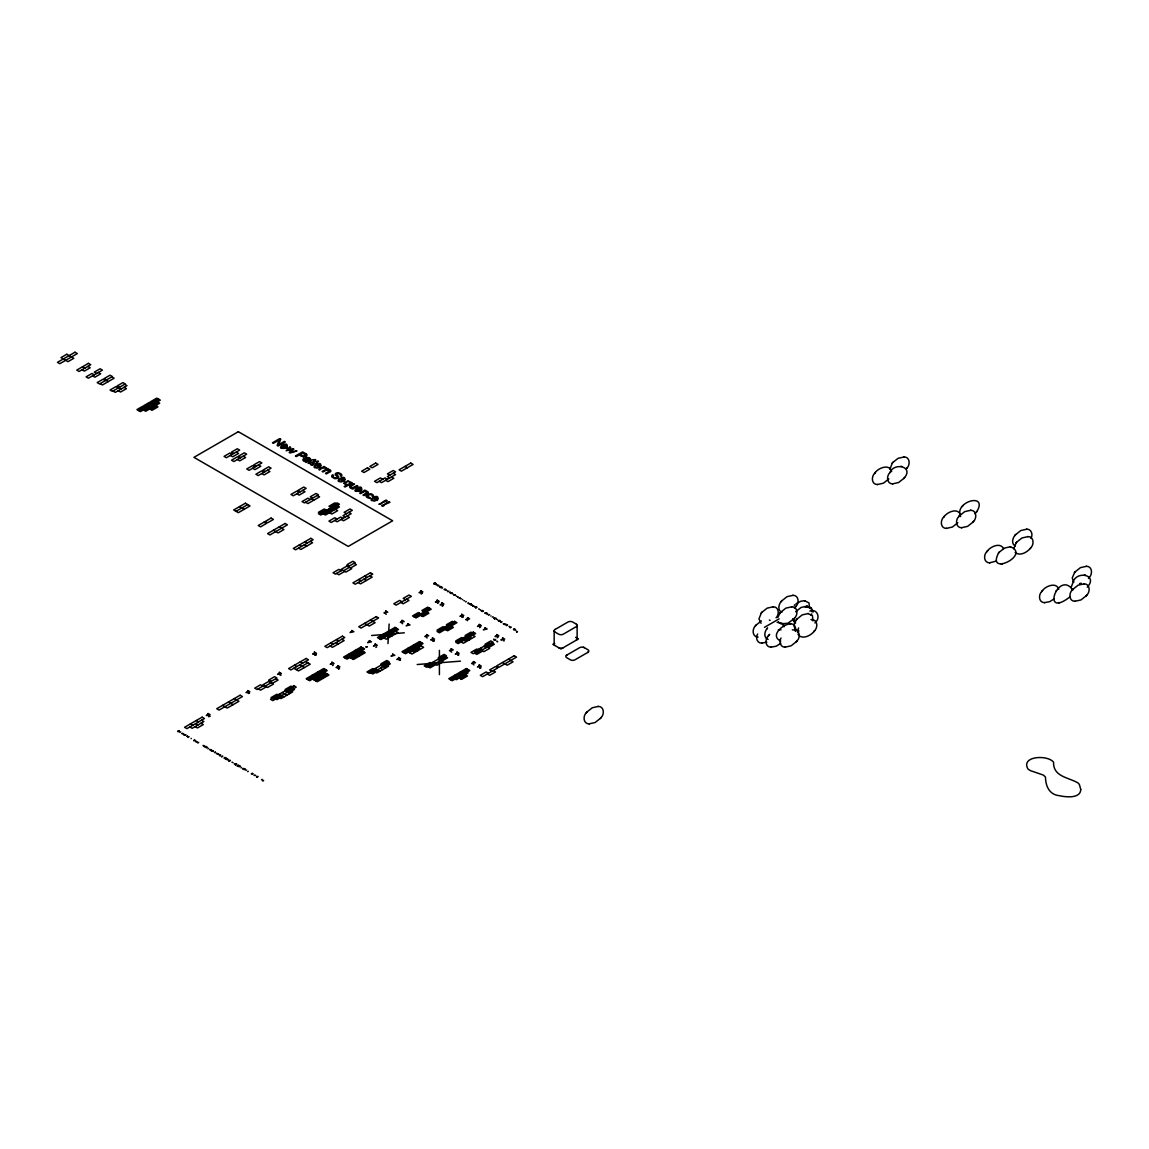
<?xml version="1.0" encoding="UTF-8"?>
<svg xmlns="http://www.w3.org/2000/svg" width="1149" height="1149" viewBox="0 0 1149 1149"><rect width="100%" height="100%" fill="white"/><g stroke="black" fill="none" stroke-linecap="round" stroke-linejoin="round"><path stroke-width="1.5" d="M889.857 469.323L892.313 463.076M960.621 516.547C953.67 501.538 988.37 492.117 976.88 511.506M1013.763 548.705L1016.219 542.701M387.974 643.612L389.138 624.036M812.142 611.972L810.95 607.807L806.871 606.097M777.816 617.487L780.099 612.891M809.499 608.108L809.011 602.923L804.53 600.697M813.004 620.934L812.429 615.62L808.034 613.523M795.367 631.361C798.067 612.762 764.774 633.803 780.745 641.013M811.725 613.81L811.122 615.261M485.711 612.905L486.343 613.049M757.651 633.975C755.209 637.508 757.076 643.44 761.916 643.138M781.033 638.025C778.577 641.559 780.458 647.49 785.298 647.189M798.569 627.9L797.535 632.481M1030.883 538.335C1033.324 534.802 1031.457 528.87 1026.617 529.172M308.305 463.033L312.327 459.787L315.673 459.614L313.849 460.663L314.74 461.18L309.756 463.047M311.092 464.656L315.113 461.395L318.474 461.237L316.65 462.286L317.541 462.803L312.585 464.641M586.478 712.524C582.744 715.87 583.146 724.071 589.351 723.884M600.927 717.766C604.661 714.419 604.259 706.204 598.054 706.405M761.385 612.891L758.943 618.894L761.069 623.304M755.539 625.717C751.949 628.991 752.092 636.963 758.11 637.063M781.263 601.415C778.534 604.288 777.327 610.579 781.909 612.331M767.23 628.417C764.415 631.318 763.324 637.853 768.121 639.418M776.063 617.832C779.611 614.428 778.965 606.557 772.961 606.773M874.777 473.187C871.043 476.533 871.445 484.749 877.635 484.548M768.408 635.828C764.674 639.174 765.076 647.39 771.266 647.189M795.697 606.658C799.431 603.311 799.015 595.11 792.839 595.297M889.972 472.512C886.238 475.858 886.64 484.074 892.83 483.873M794.534 618.133C798.268 614.787 797.866 606.571 791.675 606.773M796.458 619.641L794.447 623.289L794.074 626.808M906.748 468.318C910.482 464.972 910.08 456.756 903.89 456.957M904.407 477.769C913.958 466.537 894.109 461.884 889.728 472.813M796.875 641.085C801.198 636.833 799.187 630.945 794.577 628.345M815.575 622.183C820.759 617.789 817.111 608.151 809.83 611.11M814.397 630.959C818.145 627.613 817.729 619.397 811.539 619.598M943.746 517.064C939.997 520.396 940.413 528.612 946.604 528.411M958.941 516.389C955.192 519.721 955.609 527.937 961.799 527.736M973.375 521.632C977.11 518.285 976.707 510.07 970.517 510.271M986.991 551.477C983.257 554.823 983.659 563.039 989.849 562.838M998.682 552.827C985.698 577.057 1031.457 554.866 1010.258 546.709M1015.041 535.276C1012.513 538.077 1011.106 543.836 1015.185 545.962M1030.653 547.944C1034.373 544.597 1033.985 536.382 1027.781 536.583M1041.928 591.29C1038.193 594.636 1038.595 602.852 1044.786 602.651M1072.836 590.026C1058.243 568.956 1040.06 620.446 1070.394 596.532M1074.66 572.403L1072.247 577.89L1073.741 582.371M1073.482 581.164L1071.04 587.67M1072.319 589.94C1068.584 593.286 1068.987 601.502 1075.177 601.3M1089.094 577.645C1092.828 574.299 1092.426 566.084 1086.236 566.285M1087.931 586.421C1097.51 575.189 1077.618 570.507 1073.252 581.466M1086.753 595.182C1090.487 591.836 1090.071 583.635 1083.895 583.836M367.177 646.873L365.755 646.973L367.048 646.772M586.852 712.064L592.266 707.77L598.356 706.405M589.049 723.87L595.139 722.506L600.554 718.226M761.758 612.431L767.173 608.137L773.263 606.773M875.15 472.727C878.296 467.744 890.058 463.535 891.638 471.664M755.913 625.257L761.327 620.963M781.636 600.956L787.036 596.676L793.126 595.311M892.672 462.602L898.087 458.322L904.177 456.957M767.604 627.943L767.001 628.704M780.458 612.431L785.873 608.137L791.963 606.773M888.838 478.903L883.437 483.183L877.348 484.548M768.782 635.368L769.701 634.334M794.404 608.166L795.323 607.117M906.374 468.778L906.978 468.016M795.654 611.756L801.068 607.462L807.158 606.097M892.543 483.873L898.633 482.508L904.033 478.228M780.731 623.806L787.912 623.261L794.16 618.593M796.832 619.182L802.232 614.887L808.321 613.523M784.997 647.189L791.087 645.824L796.501 641.544M797.966 634.176C801.643 640.194 810.734 635.785 814.038 631.419M944.105 516.605C947.365 512.066 957.261 507.628 960.377 514.35M963.063 505.488L962.201 506.551M959.3 515.93L964.715 511.635L970.804 510.271M957.806 522.766L952.406 527.046L946.302 528.411M974.855 513.689L976.506 511.966M961.498 527.736L967.602 526.371L973.002 522.091M987.364 551.017C990.61 546.493 1000.506 542.041 1003.623 548.762M999.056 552.367L1004.456 548.087L1010.546 546.723M1015.414 534.816L1020.815 530.536L1026.919 529.172M1016.578 542.242L1021.992 537.962L1028.082 536.597M1015.127 552.497C1019.895 556.36 1026.919 552.454 1030.28 548.403M1042.301 590.83C1045.475 586.019 1056.62 581.681 1058.746 589.365M1056.577 590.514L1055.716 591.591M1075.033 571.943L1080.433 567.649L1086.523 566.285M1072.692 589.48L1078.092 585.2L1084.196 583.836M1074.889 601.3L1080.979 599.936L1086.38 595.642M586.249 712.811L587.11 711.748M600.295 718.542L601.157 717.464M761.155 613.178L762.017 612.115M874.533 473.489L875.394 472.411M755.31 626.004L756.171 624.941M781.018 601.717L781.88 600.64M892.069 463.363L892.931 462.3M779.855 613.178L780.717 612.115M768.164 636.129L769.026 635.052M795.079 607.433L795.941 606.37M903.789 478.544L904.651 477.467M793.902 618.909L794.763 617.832M796.214 619.929L797.076 618.866M796.243 641.86L797.104 640.783M814.943 622.959L815.804 621.882M813.779 631.735L814.641 630.657M943.501 517.352L944.363 516.289M958.697 516.677L959.559 515.614M976.262 512.282L977.124 511.204M972.758 522.407L973.605 521.33M986.747 551.779L987.609 550.701M998.438 553.129L999.3 552.051M1014.811 535.578L1015.659 534.5M1015.975 543.003L1016.836 541.926M1030.021 548.719L1030.883 547.656M1041.698 591.591L1042.545 590.514M1074.416 572.69L1075.277 571.628M1072.089 590.241L1072.936 589.164M1088.476 578.421L1089.338 577.344M1087.299 587.196L1088.16 586.119M1086.135 595.958L1086.997 594.895M186.784 736.265L187.732 736.236L186.885 736.337M439.335 586.478L440.282 586.45L439.435 586.55M287.724 450.351L290.711 447.306L289.807 446.789L286.173 450.724L292.176 449.546L289.189 452.462L290.108 452.993L296.959 450.911L290.884 452.06L293.871 449.13L292.952 448.598L287.839 450.307M181.714 733.522L183.208 733.622L181.93 733.45M209.649 749.651L211.143 749.751L209.865 749.579M217.262 754.06L218.77 754.146L217.477 753.974M794.246 605.308L794.979 604.633M780.817 643.253L776.236 646.198L770.965 647.189M1054.337 598.715L1049.755 601.659L1044.498 602.651M193.894 740.76L194.899 740.473M221.814 756.889L222.791 756.128L221.757 756.559M228.981 761.026L229.958 760.265L228.924 760.71M510.199 627.785L511.176 627.038L510.127 627.469M796.042 603.742L800.781 601.243L804.817 600.712M286.747 448.024C290.28 438.071 272.773 450.595 284.866 448.024M320.327 467.399C323.817 457.431 306.352 469.984 318.431 467.399M344.37 481.287C347.845 471.32 330.395 483.873 342.488 481.287M361.174 490.982C364.635 481.058 347.228 493.567 359.292 490.982M377.403 500.361C381.066 490.436 363.271 502.845 375.522 500.361M188.177 736.969L187.603 736.437M439.909 586.751L440.642 587.053M196.062 741.536L195.502 740.99M197.513 742.369L196.953 741.823M459.772 598.227L460.505 598.528M463.851 600.582L464.598 600.884M481 610.435L480.426 609.904M498.048 620.288L497.474 619.742M497.718 641.731L497.158 641.86M555.254 629.365L555.139 629.422A3.792 2.183 0 0 0 554.694 629.724A3.303 1.91 0 0 0 554.91 631.993M587.785 652.431L587.728 652.46A3.303 1.91 0 0 0 587.857 649.688L584.353 647.663A3.303 1.91 0 0 0 579.671 647.663L566.816 655.074A3.303 1.91 0 0 0 566.816 657.774L570.321 659.799A3.303 1.91 0 0 0 575.003 659.799L587.828 652.388A3.792 2.183 0 0 0 588.288 652.086M576.037 640.309L576.137 640.252A3.792 2.183 0 0 0 576.597 639.936A3.303 1.91 0 0 0 576.381 637.666M567.046 654.944L566.83 655.074A3.792 2.183 0 0 0 566.385 655.375M138.11 410.265L143.955 406.89M145.119 406.215L150.964 402.839M152.128 402.164L157.973 398.789M139.273 410.94L159.151 399.464M150.964 409.59L156.81 406.215M236.019 511.334L247.71 504.583M325.871 470.343L323.013 471.98L322.137 471.478L327.35 468.462L328.154 468.921L327.408 469.352M364.908 490.996L365.641 490.566L364.851 490.106L359.637 493.122L360.513 493.639L363.371 491.987M342.388 570.048L335.364 574.098L333.038 572.748L338.883 569.373L341.21 570.723M348.233 566.672L355.242 562.622L352.901 561.272L347.055 564.647L349.397 565.997M343.551 570.723L349.397 567.347M344.729 571.398L338.883 574.773L336.542 573.423M350.56 568.023L356.405 564.647L354.079 563.297M436.16 583.692L434.983 584.367M436.017 584.827L436.606 584.324M209.19 715.87L209.951 716.301A2.442 1.408 0 0 0 208.73 716.574M421.913 593.315L420.994 593.832L422.315 593.243M436.721 584.841L437.008 584.669M386.279 614.284L385.518 613.839M281.06 675.195L280.026 675.152M264.069 685.45L257.06 689.501L254.719 688.15L260.564 684.775L262.906 686.125M269.914 682.075L276.923 678.025L274.582 676.675L268.737 680.05L271.078 681.4M265.232 686.125L271.078 682.75M266.41 686.8L260.564 690.176L258.223 688.826M272.256 683.425L278.101 680.05L275.76 678.7M296.212 669.594L307.903 662.844M441.948 588.259L442.58 587.886M444.06 589.609L445.08 588.848M191.079 738.606L191.352 738.434M446.975 590.758L447.248 590.586M193.822 740.444L194.856 739.999L193.966 740.531M449.632 592.539L450.437 592.065M450.724 593.458L452.031 592.855L450.394 593.257M413.683 616.611L419.529 613.236M423.033 611.211L428.879 607.835M438.674 602.694L437.496 603.369M453.051 594.263L453.324 594.105M402.653 623.735L401.877 623.289M280.428 694.901L273.419 698.951L271.078 697.601L276.923 694.226L279.264 695.576M286.273 691.526L293.297 687.475L290.956 686.125L285.11 689.501L287.451 690.851M307.314 679.375L324.851 669.249M344.729 657.774L362.251 647.663M378.624 638.212L396.161 628.086M414.861 617.286L430.056 608.51M454.774 594.708L453.841 595.254L454.99 594.938M308.492 680.05L326.014 669.924M345.892 658.449L363.429 648.338M379.788 638.887L397.324 628.762M454.846 595.326L454.444 594.751M282.769 696.251L276.923 699.626L274.582 698.276M288.614 692.876L294.46 689.501L292.119 688.15M421.87 615.936L427.715 612.561M456.297 596.159L456.57 595.986M457.245 596.604L457.431 596.661M313.749 679.705L325.44 672.969M351.149 658.118L362.84 651.368M442.954 605.451L442.035 605.983L443.356 605.394M314.912 680.38L326.603 673.644M352.326 658.794L364.003 652.043M203.028 745.529L203.301 745.356M460.074 597.782L459.155 598.313M316.09 681.055L327.767 674.319M204.163 746.031L203.588 746.362M204.034 746.52L204.666 746.132M460.921 598.83L461.18 598.658M206.245 747.611L207.294 747.18L206.389 747.697M462.386 599.649L462.674 599.491M465.675 601.947L466.279 601.458M211.014 750.656L211.718 750.082M467.729 603.268L468.433 602.708M212.608 750.9L212.019 751.231M213.398 750.685L212.235 751.36L213.24 750.771M469.323 603.512L468.735 603.857M470.128 604.374L471.162 603.943L470.271 604.46M471.162 604.273L470.889 604.589M471.162 604.417L470.516 604.029M215.193 752.523L215.481 752.365M216.802 753.126L216.299 753.572M473.029 606.327L473.919 605.983M473.632 606.155L472.699 606.141M474.594 607.117L475.226 606.729M219.358 755.511L220.565 754.821M475.571 607.519L476.605 607.089L475.715 607.606M219.502 755.597L220.393 754.907M220.349 755.956L220.694 755.783M462.817 616.927L461.912 617.458L463.219 616.855M427.198 637.91L426.423 637.465M403.17 652.373L420.706 642.262M478.63 609.027L478.903 608.869M376.283 669.249L369.274 673.3L366.933 671.95L372.779 668.574L375.12 669.924M382.129 665.874L389.138 661.824L386.796 660.474L380.965 663.849L383.292 665.199M404.333 653.049L421.87 642.937M371.601 673.3L389.138 663.174M446.415 630.112L452.261 626.736M226.741 758.383L225.563 759.058L226.568 758.469M378.624 670.599L372.779 673.975L369.274 671.95L386.796 661.824L390.315 663.849L384.47 667.224M409.59 652.718L421.281 645.968M226.209 759.13L227.014 758.67M482.379 611.44L483.413 611.009L482.508 611.527M227.114 759.661L228.148 759.216L227.243 759.748M433.59 641.314L432.785 640.855L434.322 640.711L433.058 640.855M230.418 760.494L229.254 761.169M485.912 613.48L486.961 613.049L486.056 613.58M487.894 614.054L487.147 614.485M231.954 762.232L232.227 762.06M232.917 762.677L233.103 762.735M488.598 615.318L489.618 614.557M234.295 763.97L234.927 763.597M490.767 616.065L491.025 615.893M235.229 764.631L235.933 764.056M492.26 617.157L493.079 616.683M238.001 765.938L238.805 765.478M238.317 766.412L239.337 765.651M239.251 766.34L240.256 766.182M479.578 627.656L480.67 626.937M496.583 619.397L496.871 619.239M240.945 767.834L241.577 767.446M242.525 768.839L243.502 768.422M243.344 769.026L244.378 768.595L243.487 769.112M245.154 769.011L243.976 769.686L244.981 769.098M500.921 621.925L501.309 621.681M245.886 770.491L246.69 770.031M451.744 652.086L450.968 651.641M433.561 663.174L426.552 667.224L424.211 665.874L430.056 662.499L432.397 663.849M439.406 659.799L446.415 655.749L444.074 654.399L438.229 657.774L440.57 659.124M247.667 771.683L248.313 771.324M428.879 667.224L446.415 657.099M503.607 623.979L504.454 623.648M504.181 623.806L503.276 623.792M435.902 664.524L430.056 667.899L426.552 665.874L444.074 655.749L447.593 657.774L441.747 661.149M506.163 625.343L506.795 624.955M508.993 626.578L509.38 626.349M253.986 775.331L254.618 774.957M254.963 775.733L255.767 775.273M493.625 639.289L493.898 639.117M256.773 776.781L257.807 776.351L256.902 776.868M495.233 639.404L494.07 640.079M256.959 777.169L257.85 776.825M513.804 629.595L514.709 629.077L513.445 629.307M515.169 629.307L513.991 629.982M480.311 649.688L473.302 653.724L470.961 652.373L476.806 649.013L479.147 650.363M486.156 646.312L493.18 642.262L490.838 640.912L484.993 644.287L487.334 645.637M497.072 641.271L497.345 641.113M515.729 630.456L516.002 630.284M482.652 651.023L476.806 654.399L474.465 653.049M488.497 647.663L494.343 644.287L492.002 642.937M261.498 779.798L262.231 779.352M504.325 640.783L503.291 640.725M473.948 664.898L473.173 664.452M449.92 679.375L467.456 669.249M451.097 680.05L468.62 669.924M460.447 678.7L466.293 675.325M555.355 629.307L567.979 622.011A3.303 1.91 0 0 1 572.69 622.026L576.022 623.95M764.516 627.325L779.123 618.88M996.442 561.042L989.562 562.823M399.45 660.23L400.427 660.273L399.249 660.302M457.891 654.829L458.882 654.873L457.704 654.901M766.871 642.147L761.615 643.138M479.521 609.372L479.535 609.516M1081.266 583.218L1079.514 583.635M471.578 605.092L472.397 604.992L471.205 605.293M494.07 618.076L494.889 617.975L493.711 618.291M805.162 607.06L811.007 607.577L813.348 611.886M496.066 618.349L496.081 618.277A1.824 1.048 0 0 0 494.889 618.622M238.619 765.306L238.647 765.22A1.824 1.048 0 0 0 237.455 765.579M376.671 646.844L375.881 647.462M333.325 664.969L332.535 665.587M178.985 731.324L178.267 731.741M485.84 612.977L486.803 613.307M777.141 622.356L781.794 623.103L784.092 626.736M778.318 629.781L781.033 629.824M792.336 629.781L799.029 630.988M371.601 635.512L404.333 632.812M417.188 664.524L460.447 661.149M451.37 593.243L452.232 593.344L451.198 593.344M499.255 620.891L500.131 621.006L499.097 620.991M901.836 466.408L900.73 466.393M1001.239 564.173L1002.359 564.202M1085.36 575.06L1084.239 575.046M1058.516 602.651L1059.637 602.665M813.004 610.823L811.883 610.808M811.84 619.598L811.036 619.584M790.799 623.648L789.679 623.634M782.656 624.237L783.776 624.266M327.637 469.797L329.404 471.004L325.483 473.417L326.373 473.919L329.864 471.909A5.573 3.217 0 0 0 330.438 471.521M769.342 620.029L770.103 620.403M310.072 463.622L308.277 463.262M312.873 465.244L311.063 464.871M795.639 623.017L793.672 621.35L792.839 618.722M555.168 632.165L558.601 634.147A3.303 1.91 0 0 0 563.312 634.162L576.137 626.751A3.792 2.183 0 0 0 576.597 626.435A3.303 1.91 0 0 0 576.381 624.18M404.922 466.451L407.263 467.801M393.231 473.201L395.572 474.551L381.54 482.652L379.199 481.302M389.726 475.226L387.385 473.876L393.231 470.501L395.572 471.851L387.385 476.576L389.726 477.927M391.479 476.921L393.82 478.271L387.974 481.646L385.633 480.296M387.385 479.277L385.044 477.927L376.872 482.652L374.531 481.302L380.376 477.927L382.718 479.277M301.124 455.966L299.271 454.903L296.341 456.584L295.394 456.038L302.604 451.873L305.49 453.553A9.02 5.199 0 0 1 306.352 454.114M374.043 497.847L376.958 499.542A2.686 1.551 0 0 0 377.648 498.781A2.14 1.235 0 0 0 376.455 497.589A2.14 1.235 0 0 0 374.071 497.862M286.518 448.153L282.625 445.913A2.384 1.379 0 0 0 281.979 447.708A2.384 1.379 0 0 0 285.053 448.239M320.083 467.542L316.19 465.288A2.384 1.379 0 0 0 315.544 467.083A2.384 1.379 0 0 0 318.618 467.614M344.14 481.431L340.248 479.176A2.384 1.379 0 0 0 339.601 480.971A2.384 1.379 0 0 0 342.675 481.503M360.93 491.126L357.037 488.871A2.384 1.379 0 0 0 356.391 490.666A2.384 1.379 0 0 0 359.465 491.197M377.159 500.49L373.267 498.249A2.384 1.379 0 0 0 372.621 500.045A2.384 1.379 0 0 0 375.694 500.576M575.778 637.307L578.507 638.887L560.971 649.013L552.784 644.287M157.384 401.82L159.711 403.17L145.693 411.27L143.352 409.92M337.131 505.603L339.458 506.953L325.44 515.039L323.099 513.689M348.808 512.353L351.149 513.689L337.131 521.79L334.79 520.44M111.798 376.858L114.124 378.208L102.448 384.958L100.107 383.608M124.652 384.283L126.993 385.633L115.302 392.369L112.961 391.019M155.043 401.82L157.384 403.17L145.693 409.92L143.352 408.57M317.253 495.478L319.594 496.828L307.903 503.578L305.562 502.228M334.79 505.603L337.131 506.953L325.44 513.689L323.099 512.353M346.481 513.689L344.14 512.353L349.985 508.978L352.326 510.328L342.962 515.714L345.303 517.064M154.469 403.514L150.964 401.489L156.81 398.114L160.314 400.139L140.437 411.615L136.932 409.59L142.778 406.215L146.282 408.24M333.612 507.628L331.285 506.278L337.131 502.903L339.458 504.253L331.285 508.978L333.612 510.328M87.841 366.402L90.182 367.752L84.337 371.127L81.996 369.777M98.369 372.477L100.695 373.827L94.85 377.202L92.523 375.852M124.078 387.314L126.419 388.664L120.573 392.039L118.232 390.689M153.305 404.189L149.787 402.164L143.955 405.54L147.46 407.565M154.469 404.865L157.973 406.89L152.128 410.265L148.623 408.24M236.22 452.074L238.561 453.41L232.716 456.785L230.375 455.435M243.272 456.139L245.599 457.489L239.753 460.864L237.426 459.514M258.468 464.914L260.794 466.25L254.963 469.625L252.622 468.275M267.573 470.171L269.914 471.521L264.069 474.896L261.728 473.546M302.647 490.408L304.973 491.758L299.142 495.133L296.801 493.783M335.364 509.309L337.705 510.659L331.86 514.034L329.533 512.684M347.055 516.059L349.397 517.409L343.551 520.784L341.21 519.434M331.285 507.628L328.944 506.278L334.79 502.903L337.131 504.253L320.758 513.689L318.417 512.353L324.262 508.978L326.603 510.328M96.602 373.482L94.275 372.132L100.121 368.757L102.448 370.107L88.43 378.208L86.089 376.858L91.934 373.482L94.275 374.833M151.539 405.195L153.88 406.545M312.571 498.178L310.244 496.828L316.09 493.452L318.417 494.802L304.399 502.903L302.058 501.553L307.903 498.178L310.244 499.528M106.541 379.902L104.2 378.552L110.045 375.177L112.387 376.527L99.532 383.953L97.191 382.603L103.037 379.227L105.378 380.578M119.395 387.314L117.069 385.978L122.914 382.603L125.241 383.953L112.387 391.364L110.045 390.014L115.891 386.638L118.232 387.989M233.807 453.467L231.466 452.117L237.312 448.742L239.653 450.092L226.41 457.733L224.069 456.383L229.915 453.008L232.256 454.358M240.816 457.546L238.475 456.196L244.32 452.821L246.662 454.171L233.879 461.553L231.538 460.203L237.383 456.828L239.724 458.178M256.012 466.322L253.67 464.972L259.516 461.596L261.857 462.946L249.074 470.329L246.733 468.979L252.579 465.604L254.92 466.954M265.232 471.521L262.906 470.171L268.737 466.796L271.078 468.146L258.223 475.571L255.882 474.221L261.728 470.846L264.069 472.196M300.306 491.758L297.964 490.408L303.81 487.032L306.151 488.382L293.297 495.808L290.956 494.458L296.801 491.083L299.142 492.433M82.584 366.732L84.925 368.082M105.952 380.233L108.279 381.583M118.807 387.658L121.148 388.994M149.198 405.195L151.539 406.545M311.408 498.853L313.749 500.203M328.944 508.978L331.285 510.328M149.198 406.545L151.539 407.895M331.285 511.678L328.944 510.328L320.758 515.039L318.417 513.689L324.262 510.328L326.603 511.678M342.962 518.414L340.635 517.064L331.285 522.465L328.944 521.115L334.79 517.739L337.131 519.089M438.645 585.128L437.611 585.889M446.257 589.538L445.238 590.284M448.9 591.046L447.866 591.807M476.921 607.232L475.901 607.993M482.451 610.421L481.431 611.182M502.041 621.738L501.007 622.485M505.847 623.936L504.828 624.697M507.585 624.927L506.565 625.688M458.365 596.891L457.661 597.466M514.048 629.164L514.838 629.494M494.558 619.153L494.659 619.21A2.083 1.206 0 0 1 495.176 618.636M516.59 631.878L516.49 631.821A2.083 1.206 0 0 0 517.51 631.519A1.824 1.063 0 0 1 516.605 631.921M498.192 637.049L497.115 637.781M467.672 620.632L467.341 620.589M310.244 541.366L312.571 542.716L300.894 549.466L298.553 548.116M369.849 575.778L372.19 577.128L360.499 583.879L358.158 582.529M472.713 635.167L475.054 636.517L463.363 643.268L461.022 641.918M406.674 599.06L409.015 600.41L403.17 603.785L400.829 602.435M279.264 526.86L283.932 529.56L278.101 532.935L273.419 530.235M304.973 541.696L307.314 543.046M364.592 576.123L366.933 577.473M405.511 599.735L403.17 598.385L409.015 595.024L411.356 596.36L396.161 605.135L393.82 603.785L399.665 600.41L401.992 601.76M425.374 611.211L428.879 613.236L423.033 616.611L419.529 614.586M448.756 624.711L453.424 627.411L447.593 630.787L442.911 628.086M467.456 635.512L470.961 637.537L465.115 640.912L461.611 638.887M484.993 645.637L489.661 648.338L483.815 651.698L479.147 649.013M508.375 659.124L513.043 661.824L507.197 665.199L502.53 662.499M425.374 612.561L421.87 610.536L427.715 607.16L431.22 609.185L416.024 617.961L412.52 615.936L418.365 612.561L421.87 614.586M448.756 626.061L446.415 624.711L452.261 621.336L454.602 622.686L439.406 631.462L437.065 630.112L442.911 626.736L445.252 628.086M467.456 636.862L465.115 635.512L470.961 632.137L473.302 633.487L458.106 642.262L455.765 640.912L461.611 637.537L463.952 638.887M483.815 646.312L486.156 647.663M239.523 506.608L244.191 509.309M304.399 544.741L306.74 546.091M364.003 579.153L366.344 580.504M466.867 638.542L469.209 639.892M480.311 648.338L482.652 649.688M299.142 545.071L301.469 546.421M358.747 579.498L361.088 580.848M493.18 670.599L495.506 671.95L489.661 675.325L487.334 673.975M492.002 671.275L489.661 669.924L495.506 666.549L497.847 667.899L482.652 676.675L480.311 675.325L486.156 671.95L488.497 673.3M395.572 631.117L397.913 632.467L386.222 639.217L383.881 637.867M418.954 644.618L423.622 647.318L411.931 654.068L407.263 651.368M465.704 671.619L468.045 672.969L456.354 679.705L454.013 678.37M370.438 619.986L375.12 622.686L369.274 626.061L364.592 623.361M389.138 630.787L393.82 633.487L387.974 636.862L383.292 634.162M413.683 644.962L419.529 648.338L413.683 651.698L407.838 648.338M438.229 659.124L442.911 661.824L437.065 665.199L432.397 662.499M460.447 671.95L467.456 676L461.611 679.375L454.602 675.325M389.726 634.492L392.068 635.842M413.109 647.993L417.776 650.693M459.859 674.994L462.2 676.344M341.799 639.217L344.14 640.567L332.449 647.318L330.108 645.968M360.499 650.018L365.181 652.718L353.49 659.469L348.808 656.768M386.222 664.869L388.563 666.219L376.872 672.969L374.531 671.619M336.542 639.562L338.883 640.912M355.242 650.363L358.747 652.373M380.965 665.199L385.633 667.899M335.953 642.593L338.294 643.943M354.653 653.393L359.335 656.093M380.376 668.244L382.718 669.594M330.697 642.937L333.038 644.287M349.397 653.724L352.901 655.749M375.12 668.574L379.788 671.275M338.955 668.819L338.28 668.431L339.544 668.287L338.136 668.345L338.811 668.89M305.562 661.494L310.244 664.194L298.553 670.944L293.871 668.244M323.099 671.619L328.944 674.994L317.253 681.73L311.408 678.37M300.306 661.824L302.647 663.174M317.842 671.95L321.347 673.975M299.717 664.869L304.399 667.569M317.253 674.994L323.099 678.37M294.46 665.199L296.801 666.549M311.997 675.325L315.501 677.35M288.026 689.156L292.708 691.856L281.017 698.606L276.334 695.906M285.11 690.851L289.778 693.551M282.18 692.531L286.862 695.231M279.264 694.226L283.932 696.926M234.267 698.606L238.935 701.307L227.243 708.057L222.576 705.357M228.421 701.982L233.089 704.682M201.535 720.208L203.876 721.558L192.185 728.308L189.844 726.958M196.278 720.538L198.605 721.888M200.946 723.238L203.287 724.588L197.441 727.963L195.1 726.613M195.689 723.583L198.03 724.933M190.432 723.913L192.759 725.263M180.666 731.784L179.79 732.459M189.097 736.638L188.063 737.399M198.734 742.398L197.872 743.058M205.872 746.333L204.852 747.094M215.236 751.92L214.375 752.581M225.003 757.378L223.983 758.139M225.908 757.909L224.888 758.656M240.084 766.268L239.078 766.857M252.306 773.148L251.286 773.895M253.211 773.665L252.191 774.426M184.242 734.211L183.538 734.786M196.666 741.392L195.962 741.952M208.63 748.301L207.94 748.875M237.111 766.11L237.211 766.168A2.083 1.206 0 0 1 237.728 765.579M248.945 693.393L248.127 693.393A1.925 1.106 0 0 1 248.486 693.177L249.462 693.235M779.769 623.304L778.333 621.824M305.577 457.604L306.323 458.178A2.083 1.206 0 0 1 308.837 458.365A2.083 1.206 0 0 1 309.153 459.83M794.577 621.595L794.045 619.814M337.49 477.266L337.418 477.036A3.763 2.169 0 0 0 337.131 476.634A24.718 14.276 0 0 0 336.499 476.002L335.609 475.083A3.519 2.025 0 0 1 335.336 474.652A2.542 1.465 0 0 1 336.025 473.201A2.542 1.465 0 0 1 338.625 472.9L338.883 472.971A4.898 2.829 0 0 1 340.262 473.489A5.328 3.074 0 0 1 341.626 474.551L341.684 474.681A2.987 1.724 0 0 1 341.009 476.404L340.463 475.471A1.767 1.02 0 0 0 340.477 474.796L339.845 474.221A5.573 3.217 0 0 0 339.228 473.876L338.438 473.603A1.594 0.919 0 0 0 337.907 473.546L336.556 474.293L338.754 476.878L338.079 478.343L334.933 478.688L332.018 477.065A3.418 1.968 0 0 1 332.621 474.853L333.612 475.341A2.887 1.666 0 0 0 333.038 475.93A2.169 1.25 0 0 0 333.081 476.562M577.128 625.3L577.128 638.801M554.163 630.858L554.163 644.359M439.406 650.363L439.406 674.65M303.824 456.914A4.553 2.628 0 0 1 301.239 455.909M306.453 454.085A3.016 1.738 0 0 1 306.582 455.88A3.016 1.738 0 0 1 303.867 456.785M305.735 457.776A3.246 1.881 0 0 1 309.268 457.905A3.246 1.881 0 0 1 310.489 459.83A5.429 3.131 0 0 1 309.842 460.189L307.616 461.496A4.912 2.829 0 0 0 306.395 462.415L305.577 461.912A2.7 1.551 0 0 1 306.051 461.453C302.187 462.243 301.483 457.46 305.778 458.724A6.018 3.476 0 0 1 306.352 458.954L306.754 459.126A12.969 7.483 0 0 0 308.621 459.873M337.619 477.266A1.522 0.876 0 0 1 335.379 477.984M335.35 478.013A3.749 2.169 0 0 1 333.124 476.562M361.533 489.402A2.14 1.235 0 0 0 360.226 488.21A2.14 1.235 0 0 0 357.842 488.497L360.729 490.163A2.686 1.551 0 0 0 361.432 489.417M364.98 491.14A2.6 1.494 0 0 1 367.666 491.6A2.6 1.494 0 0 1 368.068 493.194M363.443 492.031A2.916 1.68 0 0 1 365.109 491.37L366.933 492.591L362.983 495.061L363.874 495.578L367.364 493.553A5.573 3.217 0 0 0 367.939 493.165M327.479 469.481A2.6 1.494 0 0 1 330.165 469.941A2.6 1.494 0 0 1 330.567 471.55M325.957 470.372A2.916 1.68 0 0 1 327.609 469.726M479.909 667.971A2.442 1.408 0 0 1 481.029 667.784L480.813 667.684A2.327 1.35 0 0 0 479.636 667.942M263.581 780.501A1.824 1.063 0 0 1 262.518 780.817L262.518 780.774A2.083 1.206 0 0 0 263.423 780.415M208.443 716.531A2.327 1.35 0 0 1 209.621 716.301M563.312 647.663A3.303 1.91 0 0 1 558.601 647.634M554.91 645.494A3.303 1.91 0 0 1 554.708 643.225M583.534 647.304A3.461 1.996 0 0 1 584.381 647.677M350.531 486.774L352.642 487.751L356.98 485.567L357.87 486.084L352.642 489.101L351.853 488.641C349.842 488.569 347.07 485.108 353.633 483.643L354.524 484.146L351.379 485.955A6.004 3.461 0 0 0 350.761 486.372L350.546 486.716M367.35 496.397C377.691 500.705 358.833 497.144 369.533 493.969C371.601 492.749 375.852 496.813 372.118 496.224C373.554 493.926 367.881 494.214 367.364 496.325M303.709 459.83L305.634 460.921L307.946 460.261A10.197 5.889 0 0 1 306.18 459.6L303.724 459.772M344.973 483.442C350.79 488.066 351.436 476.964 344.973 483.442M305.577 454.975L303.465 456.024L300.119 454.401L302.704 452.921L305.577 454.975M343.824 483.284L346.725 485.036L344.169 486.501L345.045 487.018L352.269 482.853L347.759 480.943L343.824 483.284M1080.735 789.363C1080.922 796.142 1072.52 797.162 1067.392 796.76A24.359 14.061 0 0 1 1059.795 795.754C1048.893 794.849 1045.662 785.629 1045.461 777.097A15.856 9.149 0 0 0 1043.033 774.957L1030.696 770.735A13.86 8 0 0 1 1027.953 768.954C1020.441 755.941 1047.831 754.52 1053.576 762.247C1053.073 776.609 1068.254 777.342 1077.776 782.799A14.262 8.23 0 0 1 1079.385 784.523L1080.735 789.363M280.629 439.205L278.762 444.649L284.421 441.388L285.34 441.905L278.13 446.071L277.153 445.51L279.035 440.053L273.361 443.327L272.457 442.796L279.652 438.631L280.629 439.205M495.061 639.663L494.53 640.338L495.837 640.108L495.061 639.663M384.47 500.993L380.922 503.348L387.156 500.705L386.064 500.059L384.47 500.993M387.256 502.601L383.709 504.957L389.956 502.314L388.865 501.682L387.256 502.601M66.8 354.251L60.954 357.626L67.963 361.676L73.809 358.301L66.8 354.251M74.987 352.226L57.45 362.352L59.791 363.702L77.328 353.576L74.987 352.226M88.43 363.357L76.739 370.107L79.08 371.457L90.757 364.707L88.43 363.357M238.346 431.694L193.937 457.345L348.233 546.421L392.642 520.784L238.346 431.694M245.369 503.233L233.678 509.984L238.346 512.684L250.037 505.933L245.369 503.233M323.989 466.523L318.776 469.539L319.652 470.042C322.697 465.661 329.619 470.228 324.794 466.982L323.989 466.523M264.069 522.134L258.223 525.51L260.564 526.86L266.41 523.484L264.069 522.134M271.078 518.084L265.232 521.459L267.573 522.809L273.419 519.434L271.078 518.084M367.522 467.801L361.676 471.176L364.003 472.526L369.849 469.151L367.522 467.801M375.694 463.076L369.849 466.451L372.19 467.801L378.035 464.426L375.694 463.076M285.11 523.484L267.573 533.61L269.914 534.96L287.451 524.834L285.11 523.484M410.767 463.076L399.076 469.826L401.418 471.176L413.109 464.426L410.767 463.076M310.819 538.335L293.297 548.446L295.623 549.797L313.16 539.685L310.819 538.335M379.902 503.664L378.897 504.253L380.922 504.253L379.902 503.664M382.703 505.287L381.698 505.862L383.723 505.862L382.703 505.287M347.055 565.997L341.21 569.373L345.892 572.073L351.738 568.698L347.055 565.997M370.438 572.748L352.901 582.873L355.242 584.223L372.779 574.098L370.438 572.748M202.109 717.163L184.587 727.288L186.914 728.638L204.45 718.513L202.109 717.163M208.041 713.529L208.601 714.204L206.289 715.525L210.109 714.721L208.041 713.529M240.112 695.231L216.73 708.732L219.071 710.082L242.439 696.581L240.112 695.231M247.782 690.578L248.342 691.253L246.03 692.588L249.864 691.77L247.782 690.578M279.351 672.352L279.896 673.027L277.598 674.362L281.419 673.558L279.351 672.352M314.409 652.115L314.97 652.79L312.657 654.111L316.492 653.307L314.409 652.115M342.388 636.187L324.851 646.312L327.192 647.663L344.729 637.537L342.388 636.187M351.824 630.514L352.37 631.189L350.072 632.524L353.892 631.706L351.824 630.514M376.283 616.611L358.747 626.736L361.088 628.086L378.624 617.961L376.283 616.611M385.719 610.952L386.265 611.627L383.967 612.948L387.788 612.144L385.719 610.952M420.778 590.701L421.338 591.376L419.04 592.712L422.861 591.893L420.778 590.701M178.885 730.75L177.722 731.425L178.885 730.75M434.853 582.945L433.69 583.62L434.853 582.945M435.615 583.39L434.451 584.065L435.615 583.39M306.151 658.449L288.614 668.574L290.956 669.924L308.492 659.799L306.151 658.449M268.737 681.4L262.906 684.775L267.573 687.475L273.419 684.1L268.737 681.4M314.769 654.858L316.176 654.786L314.769 654.858M185.563 734.613L184.4 735.288L185.721 734.699M441.633 586.852L440.469 587.527L441.633 586.852M402.078 620.388L402.638 621.063L400.326 622.399L404.146 621.595L402.078 620.388M437.151 600.151L437.697 600.826L435.399 602.148L439.22 601.344L437.151 600.151M331.946 662.241L332.506 662.916L330.194 664.237L334.014 663.433L331.946 662.241M369.346 640.639L369.906 641.314L367.608 642.65L371.429 641.831L369.346 640.639M293.871 685.781L270.503 699.281L272.83 700.631L296.212 687.131L293.871 685.781M323.688 668.574L306.151 678.7L309.656 680.725L327.192 670.599L323.688 668.574M361.088 646.988L343.551 657.099L347.055 659.124L364.592 649.013L361.088 646.988M394.983 627.411L377.447 637.537L380.965 639.562L398.488 629.437L394.983 627.411M441.819 602.852L442.379 603.527L440.067 604.848L443.902 604.044L441.819 602.852M407.924 623.763L408.484 624.438L406.172 625.774L409.992 624.97L407.924 623.763M337.792 665.616L338.352 666.291L336.039 667.612L339.86 666.808L337.792 665.616M375.192 644.014L375.752 644.69L373.439 646.025L377.274 645.207L375.192 644.014M392.728 654.14L393.288 654.815L390.976 656.136L394.796 655.332L392.728 654.14M426.624 634.564L427.184 635.239L424.871 636.575L428.706 635.756L426.624 634.564M461.697 614.313L462.243 614.988L459.945 616.324L463.765 615.519L461.697 614.313M419.529 641.587L401.992 651.698L405.511 653.724L423.033 643.612L419.529 641.587M454.602 621.336L437.065 631.462L439.406 632.812L456.943 622.686L454.602 621.336M398.574 657.515L399.134 658.19L396.822 659.512L400.642 658.707L398.574 657.515M432.469 637.939L433.029 638.614L430.717 639.95L434.537 639.131L432.469 637.939M467.542 617.688L468.088 618.363L465.79 619.699L469.611 618.894L467.542 617.688M236.622 764.085L235.459 764.76L236.622 764.085M479.234 624.438L479.779 625.113L477.481 626.449L481.302 625.645L479.234 624.438M473.302 632.137L455.765 642.262L458.106 643.612L475.643 633.487L473.302 632.137M485.079 627.814L485.625 628.489L483.327 629.824L487.147 629.006L485.079 627.814M499.786 620.431L498.609 621.106L499.786 620.431M451.184 648.74L451.729 649.415L449.431 650.736L453.252 649.932L451.184 648.74M457.015 652.115L457.575 652.79L455.263 654.111L459.097 653.307L457.015 652.115M496.77 634.564L497.316 635.239L495.018 636.575L498.838 635.756L496.77 634.564M489.661 642.937L474.465 651.698L476.806 653.049L492.002 644.287L489.661 642.937M502.601 637.939L503.161 638.614L500.863 639.95L504.684 639.131L502.601 637.939M473.388 661.565L473.934 662.241L471.636 663.562L475.456 662.758L473.388 661.565M466.293 668.574L448.756 678.7L452.261 680.725L469.797 670.599L466.293 668.574M479.234 664.941L479.779 665.616L477.481 666.937L481.302 666.133L479.234 664.941M514.221 655.749L496.684 665.874L499.011 667.224L516.547 657.099L514.221 655.749M485.467 613.121L484.734 613.092L485.481 613.006M286.316 447.205L283.401 445.525A2.14 1.235 0 0 1 285.814 445.252A2.14 1.235 0 0 1 287.121 446.444A2.686 1.551 0 0 1 286.288 447.191M319.882 466.58L316.966 464.9A2.14 1.235 0 0 1 319.379 464.627A2.14 1.235 0 0 1 320.686 465.819A2.686 1.551 0 0 1 319.853 466.566M343.939 480.469L341.023 478.788A2.14 1.235 0 0 1 343.436 478.515A2.14 1.235 0 0 1 344.743 479.707A2.686 1.551 0 0 1 343.91 480.454"/></g></svg>
